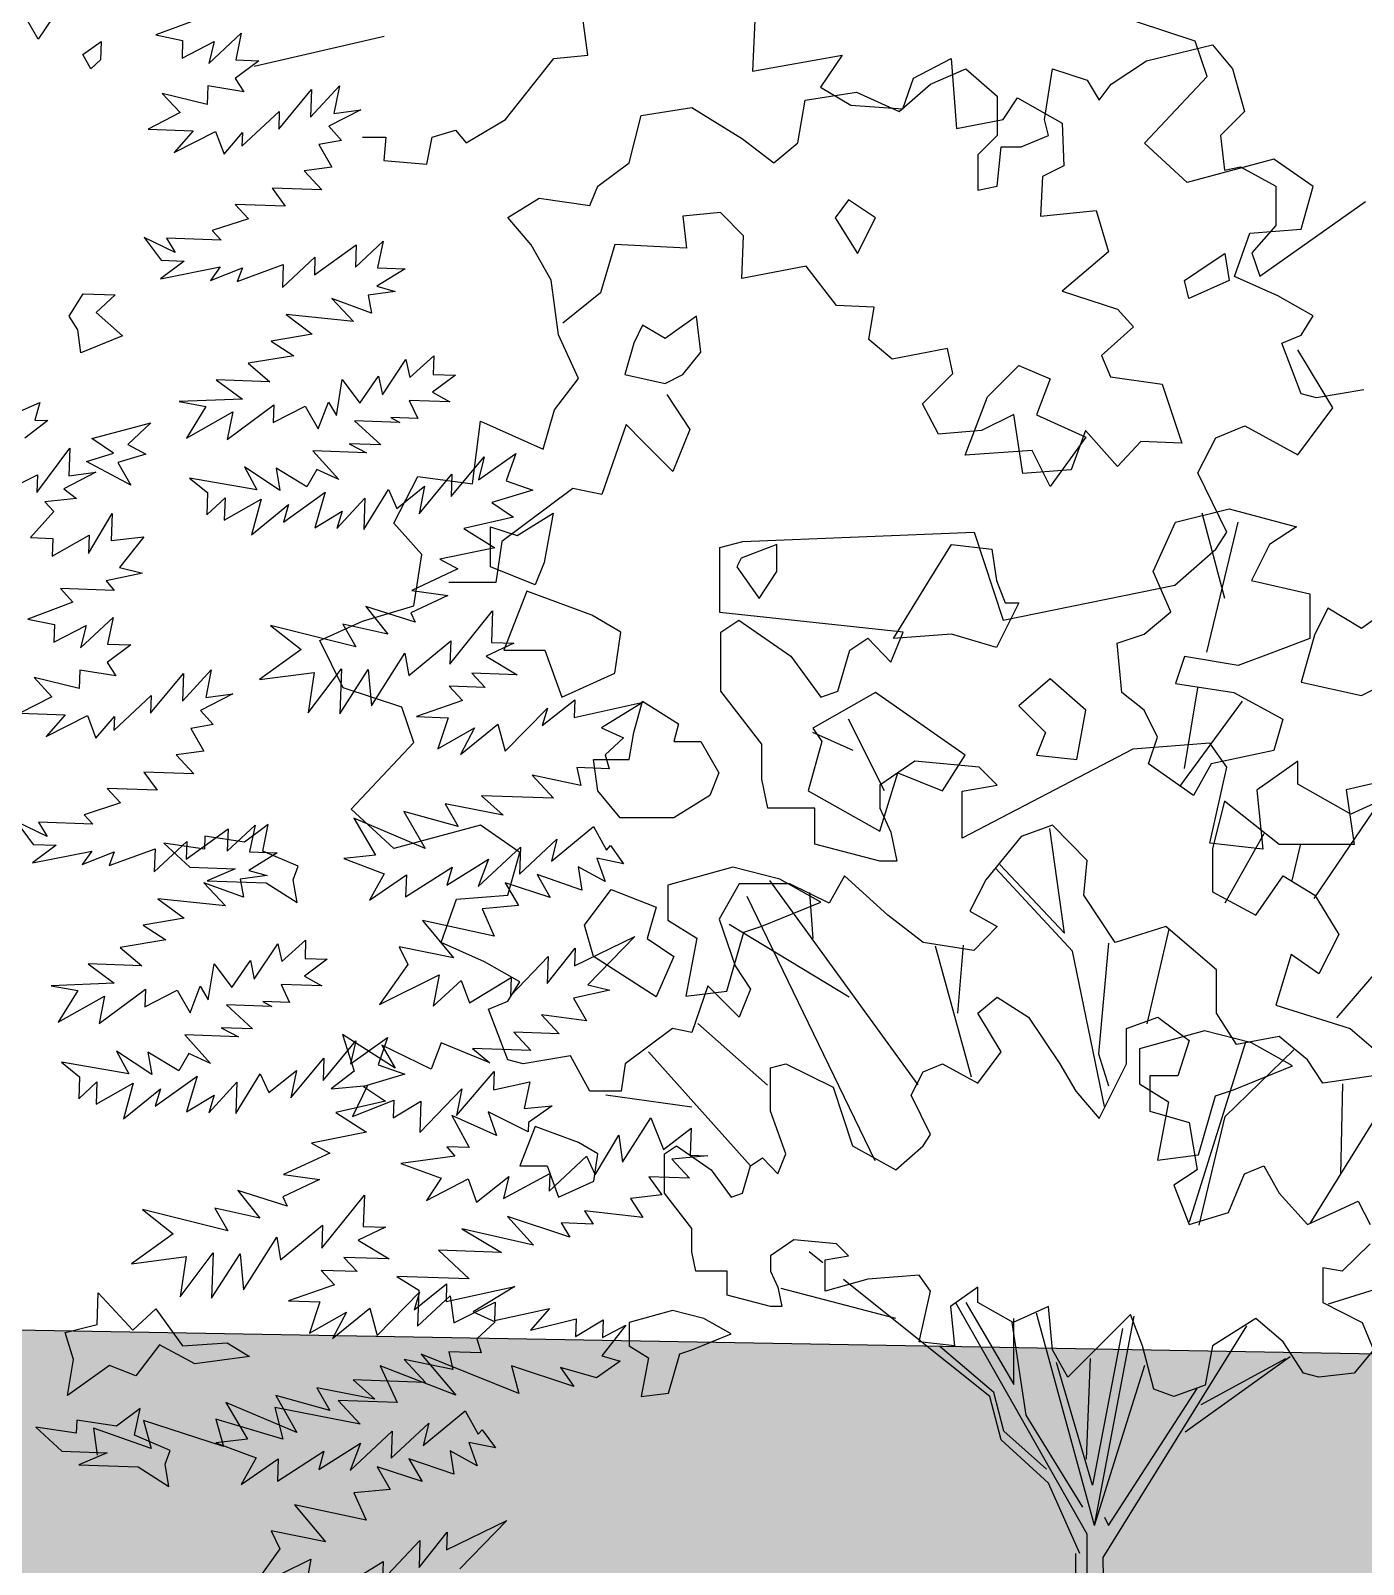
# Model space of a CAD drawing. Header units: inches. Extents: x 11.9 to 85.3, y 21.1 to 37.4.
# Drawn here: x 26.1639 to 26.5165, y 22.2421 to 22.6481 of the extents above; entities that cross this region are included whole.
import ezdxf

# ---------------------------------------------------------------- set-up
doc = ezdxf.new("R2010")
doc.units = ezdxf.units.IN
doc.header["$MEASUREMENT"] = 0
doc.layers.add('CAY', color=94, linetype='Continuous')
doc.layers.add('CAY-3', color=61, linetype='Continuous')

# ---------------------------------------------------------------- blocks, each defined once
blk = doc.blocks.new('A$C76451831')
at = {"layer": 'CAY'}
for p, q in [((1732.84, 1302.79), (1656.18, 1285.1)), ((2228.34, 971.46), (2215.14, 1021.63)), ((2217.78, 939.77), (2236.26, 1016.34)), ((2204.59, 871.13), (2212.5, 918.65)), ((2201.95, 860.56), (2238.9, 910.73)), ((2027.76, 857.92), (2006.64, 900.17)), ((2009.28, 881.69), (1985.53, 892.25)), ((2280.97, 794.46), (2332.46, 870.35)), ((5506.33, 848.45), (5479.7, 838.5)), ((2133.95, 774.01), (2125.31, 835.75)), ((2228.57, 791.89), (2251.65, 832.78)), ((5479.7, 838.5), (5495.44, 835.23)), ((5495.44, 835.23), (5495.08, 824.82)), ((5495.08, 824.82), (5514, 834.58)), ((5510.83, 821.55), (5530.03, 839.46)), ((5514, 834.58), (5510.83, 821.55)), ((5530.03, 839.46), (5526.76, 823.71)), ((2268.04, 805.06), (2272.95, 825.91)), ((5540.34, 823.24), (5526.38, 812.84)), ((5526.76, 823.71), (5540.34, 823.24)), ((2095.82, 814.51), (2133.95, 774.01)), ((2047.68, 684.5), (1960.21, 805.07)), ((2138.67, 763.39), (2093.47, 812.15)), ((5510.37, 808.42), (5509.99, 797.55)), ((5531.55, 804.96), (5510.37, 808.42)), ((5526.38, 812.84), (5531.55, 804.96)), ((5552.08, 782.93), (5571.47, 806.28)), ((5570.9, 789.98), (5587.86, 808.43)), ((5571.47, 806.28), (5570.9, 789.98)), ((5587.86, 808.43), (5584.57, 792.23)), ((1985.76, 770.86), (1983.84, 797.94)), ((5509.99, 797.55), (5483.48, 803.92)), ((5483.48, 803.92), (5493.96, 792.67)), ((2022.33, 639.81), (1946.85, 795.64)), ((2294.33, 724.07), (2354.87, 794.46)), ((5493.96, 792.67), (5475.04, 782.9)), ((5530.42, 772.81), (5552.44, 793.35)), ((5552.44, 793.35), (5552.08, 782.93)), ((5600.51, 794.39), (5581.59, 784.62)), ((5584.57, 792.23), (5600.51, 794.39)), ((2006.99, 736.26), (1936.23, 779.12)), ((5475.04, 782.9), (5501.74, 781.97)), ((5501.74, 781.97), (5490.42, 769.22)), ((5490.42, 769.22), (5514.87, 781.51)), ((5514.87, 781.51), (5519.84, 768.19)), ((5519.84, 768.19), (5530.71, 780.96)), ((5530.71, 780.96), (5530.42, 772.81)), ((5581.59, 784.62), (5589, 776.2)), ((2182.7, 720.53), (2195.67, 776.37)), ((5589, 776.2), (5575.78, 773.95)), ((5575.78, 773.95), (5583.47, 760.53)), ((2079.11, 689.01), (2057.88, 766.34)), ((2071.06, 726.82), (2074.45, 766.86)), ((2157.54, 671.77), (2138.67, 763.39)), ((2159.9, 768.11), (2154, 702.83)), ((2278.74, 602.87), (2379.63, 765.75)), ((5583.47, 760.53), (5567.08, 758.38)), ((5567.08, 758.38), (5577.56, 747.14)), ((5577.56, 747.14), (5548.14, 748.16)), ((5548.14, 748.16), (5555.93, 737.47)), ((5526.51, 738.49), (5534.37, 730.06)), ((5555.93, 737.47), (5526.51, 738.49)), ((5534.37, 730.06), (5512.83, 723.1)), ((1958.78, 684.36), (1917.81, 720.82)), ((5472.81, 719.06), (5482.76, 705.57)), ((5491.08, 710.26), (5472.81, 719.06)), ((5518.07, 717.48), (5485.93, 718.6)), ((5485.93, 718.6), (5491.08, 710.26)), ((5512.83, 723.1), (5518.07, 717.48)), ((5573.09, 696.97), (5597.73, 714.7)), ((5597.27, 701.57), (5613.66, 716.86)), ((5597.73, 714.7), (5597.27, 701.57)), ((5613.66, 716.86), (5610.39, 701.11)), ((2207.63, 603.7), (2240.87, 709.91)), ((5482.76, 705.57), (5496.34, 705.09)), ((5554.25, 689.47), (5573.45, 707.39)), ((5573.45, 707.39), (5573.09, 696.97)), ((1948.81, 636.77), (1888.67, 704.01)), ((2154, 702.83), (2159.9, 683.96)), ((2228.69, 665.87), (2269.17, 705.19)), ((5496.34, 705.09), (5482.38, 694.7)), ((5482.38, 694.7), (5517.52, 701.63)), ((5517.52, 701.63), (5511.8, 693.67)), ((5511.8, 693.67), (5530.64, 701.17)), ((5527.64, 693.12), (5554.72, 703.05)), ((5530.64, 701.17), (5527.64, 693.12)), ((5554.72, 703.05), (5554.25, 689.47)), ((5626.69, 700.54), (5610.01, 690.24)), ((5610.39, 701.11), (5626.69, 700.54)), ((5610.01, 690.24), (5620.78, 687.15)), ((1914.22, 671.37), (1863.51, 678.45)), ((2296.69, 631.65), (2297.87, 685.14)), ((5606.74, 674.49), (5583.48, 683.01)), ((5583.48, 683.01), (5596.14, 669.42)), ((5620.78, 687.15), (5604.85, 684.98)), ((5604.85, 684.98), (5606.74, 674.49)), ((5596.14, 669.42), (5556.41, 673.53)), ((5556.41, 673.53), (5571.87, 662.11)), ((2213.36, 601.77), (2228.69, 665.87)), ((5571.87, 662.11), (5547.71, 657.97)), ((5547.71, 657.97), (5561, 649.34)), ((5561, 649.34), (5534.11, 644.84)), ((5534.11, 644.84), (5546.87, 633.97)), ((5613.22, 626.21), (5627.08, 647.03)), ((5627.08, 647.03), (5629.44, 636.52)), ((5629.44, 636.52), (5643.47, 649.18)), ((5643.47, 649.18), (5643.09, 638.31)), ((5515.19, 635.07), (5530.65, 623.65)), ((5546.87, 633.97), (5515.19, 635.07)), ((5586.05, 614.01), (5589.51, 635.2)), ((5589.51, 635.2), (5599.9, 621.24)), ((5599.9, 621.24), (5610.88, 637.17)), ((5610.88, 637.17), (5613.22, 626.21)), ((5656.22, 637.86), (5642.73, 627.9)), ((5643.09, 638.31), (5656.22, 637.86)), ((5642.73, 627.9), (5652.95, 622.1)), ((5530.65, 623.65), (5493.44, 622.23)), ((5493.44, 622.23), (5509.21, 619.42)), ((5509.21, 619.42), (5497.68, 600.78)), ((5497.68, 600.78), (5524.95, 616.15)), ((5521.67, 599.94), (5549.11, 620.29)), ((5524.95, 616.15), (5521.67, 599.94)), ((5549.11, 620.29), (5548.75, 609.88)), ((5548.75, 609.88), (5567.67, 619.64)), ((5567.67, 619.64), (5575.36, 606.23)), ((5575.36, 606.23), (5581.34, 621.88)), ((5581.34, 621.88), (5586.05, 614.01)), ((5628.96, 622.94), (5634.03, 612.34)), ((5652.95, 622.1), (5628.96, 622.94)), ((5596.82, 610.92), (5612.19, 596.78)), ((5623.52, 609.98), (5596.82, 610.92)), ((5618.19, 612.89), (5623.52, 609.98)), ((5634.03, 612.34), (5618.19, 612.89)), ((5612.19, 596.78), (5593.63, 597.43)), ((5593.63, 597.43), (5603.87, 592.08)), ((5603.87, 592.08), (5572.18, 593.19)), ((5572.18, 593.19), (5587.46, 576.34)), ((5653.72, 566.32), (5673.11, 589.67)), ((5669.92, 576.18), (5691.77, 591.73)), ((5673.11, 589.67), (5669.92, 576.18)), ((5691.77, 591.73), (5686.22, 575.61)), ((1991.49, 579.54), (1983.4, 586.04)), ((5552.79, 569.84), (5531.98, 583.71)), ((5531.98, 583.71), (5539.21, 570.31)), ((5568.73, 572), (5550.53, 583.07)), ((5550.53, 583.07), (5552.79, 569.84)), ((5574.52, 582.23), (5568.73, 572)), ((5587.46, 576.34), (5574.52, 582.23)), ((5634.78, 556.1), (5654.18, 579.45)), ((5654.18, 579.45), (5653.72, 566.32)), ((5499.57, 577.14), (5510.15, 568.61)), ((5539.21, 570.31), (5499.57, 577.14)), ((5602.29, 546.81), (5616.7, 570.33)), ((5616.7, 570.33), (5621.75, 559.27)), ((5621.75, 559.27), (5638.07, 572.3)), ((5638.07, 572.3), (5634.78, 556.1)), ((5701.88, 570.07), (5677.61, 562.76)), ((5686.22, 575.61), (5701.88, 570.07)), ((2034.5, 546.71), (1966.89, 564.41)), ((2041.19, 539.64), (2003.71, 569.74)), ((2289.61, 555.37), (2334.43, 569.52)), ((5510.15, 568.61), (5509.69, 555.48)), ((5509.69, 555.48), (5520.47, 565.53)), ((5520.47, 565.53), (5520.01, 552.4)), ((5520.01, 552.4), (5541.74, 564.79)), ((5541.74, 564.79), (5536.02, 543.68)), ((5536.02, 543.68), (5557.94, 561.5)), ((5554.86, 551.18), (5579.49, 568.91)), ((5557.94, 561.5), (5554.86, 551.18)), ((5579.49, 568.91), (5573.32, 547.82)), ((5586.44, 547.36), (5602.93, 565.37)), ((5602.93, 565.37), (5602.29, 546.81)), ((5677.61, 562.76), (5690.45, 554.15)), ((2147.32, 419.7), (2069.92, 556.01)), ((2075.78, 556.15), (2104.08, 507.78)), ((5573.32, 547.82), (5589.52, 557.68)), ((5589.52, 557.68), (5586.44, 547.36)), ((5690.45, 554.15), (5661.22, 547.47)), ((2102.9, 544.36), (2111.16, 489.69)), ((2104.08, 507.78), (2104.08, 546.71)), ((2151.64, 424.81), (2117.3, 549.89)), ((2151.64, 424.81), (2174.99, 548.11)), ((5661.22, 547.47), (5679.4, 535.95)), ((2089.93, 500.71), (2041.19, 539.64)), ((2168.15, 540.82), (2150.46, 448.4)), ((2156.75, 405.93), (2241.29, 542.41)), ((5679.4, 535.95), (5646.99, 529.38)), ((5683.65, 539.8), (5680.11, 515.62)), ((2092.29, 503.06), (2060.45, 530.2)), ((5646.99, 529.38), (5657.66, 523.56)), ((2150.46, 448.4), (2129.24, 520.76)), ((2146.93, 463.74), (2149.28, 523.12)), ((2151.64, 424.81), (2181.18, 519.19)), ((2205.1, 479.86), (2266.82, 524.3)), ((2214.54, 495.99), (2264.46, 523.12)), ((5657.66, 523.56), (5630.49, 510.91)), ((5680.11, 515.62), (5652.4, 515.62)), ((5651.68, 507.91), (5630.03, 497.78)), ((5630.49, 510.91), (5651.68, 507.91)), ((2096.61, 475.14), (2089.93, 500.71)), ((2098.18, 480.26), (2092.29, 503.06)), ((2159.9, 424.81), (2212.18, 505.42)), ((5632.55, 492.25), (5603.42, 501.43)), ((5603.42, 501.43), (5616.44, 485.11)), ((5630.03, 497.78), (5632.55, 492.25)), ((5652.99, 467.51), (5678.1, 498.82)), ((5678.1, 498.82), (5677.45, 480.26)), ((2111.16, 489.69), (2144.57, 435.43)), ((5597.6, 477.61), (5547.29, 490.25)), ((5547.29, 490.25), (5565.37, 476.01)), ((5589.92, 491.02), (5597.6, 477.61)), ((5616.44, 485.11), (5589.92, 491.02)), ((2123.34, 457.84), (2098.18, 480.26)), ((5628.73, 460.65), (5653.46, 481.1)), ((5653.46, 481.1), (5652.99, 467.51)), ((5690.58, 479.8), (5674.45, 472.2)), ((5677.45, 480.26), (5690.58, 479.8)), ((2124.52, 449.58), (2096.61, 475.14)), ((5565.37, 476.01), (5540.74, 458.29)), ((5606.81, 442.83), (5626.47, 473.88)), ((5626.47, 473.88), (5628.73, 460.65)), ((5674.45, 472.2), (5692.64, 461.14)), ((5540.74, 458.29), (5573.06, 462.6)), ((5569.51, 438.7), (5589, 464.76)), ((5573.06, 462.6), (5569.51, 438.7)), ((5589, 464.76), (5588.07, 438.05)), ((5588.07, 438.05), (5604.84, 464.21)), ((5604.84, 464.21), (5606.81, 442.83)), ((5665.94, 462.08), (5673.8, 453.64)), ((5692.64, 461.14), (5665.94, 462.08)), ((5652.53, 454.38), (5660.39, 445.95)), ((5673.8, 453.64), (5652.53, 454.38)), ((2142.99, 408.29), (2124.52, 449.58)), ((5660.39, 445.95), (5633.33, 436.47)), ((5707.46, 431.16), (5726.57, 446.36)), ((5726.57, 446.36), (5726.2, 435.94)), ((5726.2, 435.94), (5766.85, 444.95)), ((5766.85, 444.95), (5742.31, 429.94)), ((5633.33, 436.47), (5651.88, 435.82)), ((5651.88, 435.82), (5645.8, 417.45)), ((5685.63, 416.05), (5710.54, 441.48)), ((5710.54, 441.48), (5707.46, 431.16)), ((2157.54, 429.53), (2159.9, 424.81)), ((5645.8, 417.45), (5667.53, 429.83)), ((5659.29, 414.25), (5681.21, 432.08)), ((5667.53, 429.83), (5659.29, 414.25)), ((5681.21, 432.08), (5685.63, 416.05)), ((5742.31, 429.94), (5755.24, 424.05)), ((2147.32, 135.38), (2147.32, 419.7)), ((5755.24, 424.05), (5744.47, 414)), ((2138.28, 140.1), (2140.64, 408.29)), ((5744.47, 414), (5746.9, 405.75)), ((2161.47, 135.38), (2156.75, 405.93)), ((5701.45, 401.9), (5714.12, 388.31)), ((5730.24, 395.91), (5701.45, 401.9)), ((5746.9, 405.75), (5727.89, 406.42)), ((5727.89, 406.42), (5730.24, 395.91)), ((5714.12, 388.31), (5671.57, 389.8)), ((5671.57, 389.8), (5684.32, 378.47)), ((5625.93, 380.51), (5638.32, 358.77)), ((5657.8, 371.69), (5625.93, 380.51)), ((5650.11, 385.11), (5657.8, 371.69)), ((5684.32, 378.47), (5650.11, 385.11)), ((5596.34, 376.56), (5609.18, 354.8)), ((5638.32, 358.77), (5596.34, 376.56)), ((5712.82, 351.18), (5737.55, 371.63)), ((5737.55, 371.63), (5745.22, 357.76)), ((5693.98, 343.68), (5715.99, 364.22)), ((5715.99, 364.22), (5712.82, 351.18)), ((5609.18, 354.8), (5590.52, 352.74)), ((5590.52, 352.74), (5614.23, 343.75)), ((5669.71, 336.37), (5694.53, 359.53)), ((5694.53, 359.53), (5693.98, 343.68)), ((5755.36, 349.7), (5739.62, 352.97)), ((5739.62, 352.97), (5744.58, 339.2)), ((5745.22, 357.76), (5747.58, 360.4)), ((5747.58, 360.4), (5755.36, 349.7)), ((5614.23, 343.75), (5605.53, 328.18)), ((5626.89, 330.16), (5654.25, 347.79)), ((5651.15, 337.02), (5675.71, 352.48)), ((5654.25, 347.79), (5651.15, 337.02)), ((5675.71, 352.48), (5669.71, 336.37)), ((5744.58, 339.2), (5728.57, 347.91)), ((5728.57, 347.91), (5730.81, 334.24)), ((5605.53, 328.18), (5627.35, 343.29)), ((5627.35, 343.29), (5626.89, 330.16)), ((5712.08, 329.9), (5685.64, 338.53)), ((5685.64, 338.53), (5693.33, 325.12)), ((5730.81, 334.24), (5704.39, 343.32)), ((5704.39, 343.32), (5712.08, 329.9)), ((5693.33, 325.12), (5671.96, 323.14)), ((5671.96, 323.14), (5679.1, 307.03)), ((5636.83, 316.21), (5655.1, 294.27)), ((5679.1, 307.03), (5636.83, 316.21)), ((5623.15, 300.82), (5628.22, 290.22)), ((5655.1, 294.27), (5623.15, 300.82)), ((5710.31, 279.19), (5726.89, 299.92)), ((5726.53, 289.51), (5762.02, 306.85)), ((5726.89, 299.92), (5726.53, 289.51)), ((5762.02, 306.85), (5734.29, 278.35)), ((5628.22, 290.22), (5611.54, 266.77)), ((5688.75, 271.78), (5710.86, 295.04)), ((5710.86, 295.04), (5710.31, 279.19)), ((5611.54, 266.77), (5646.58, 284.14)), ((5646.58, 284.14), (5643.22, 265.67)), ((5643.22, 265.67), (5659.62, 280.96)), ((5659.62, 280.96), (5664.59, 267.64)), ((5664.59, 267.64), (5689.13, 282.65)), ((5689.13, 282.65), (5688.75, 271.78)), ((5747.32, 275.18), (5725.86, 270.49)), ((5734.29, 278.35), (5747.32, 275.18)), ((5725.86, 270.49), (5733.55, 257.07)), ((5733.55, 257.07), (5706.94, 260.72)), ((5706.94, 260.72), (5717.43, 249.48)), ((5620.65, 229.28), (5589.62, 248.95)), ((5589.62, 248.95), (5596.57, 227.4)), ((5647.91, 244.2), (5641.92, 228.54)), ((5676.5, 232.32), (5647.91, 244.2)), ((5717.43, 249.48), (5690.72, 250.41)), ((5690.72, 250.41), (5700.77, 239.63)), ((5641.92, 228.54), (5612.96, 242.7)), ((5612.96, 242.7), (5620.65, 229.28)), ((5700.77, 239.63), (5666.37, 240.83)), ((5666.37, 240.83), (5676.5, 232.32)), ((5596.57, 227.4), (5583.06, 216.99)), ((5656.83, 201.27), (5679.04, 227.24)), ((5679.04, 227.24), (5678.66, 216.38)), ((5583.06, 216.99), (5604.43, 218.97)), ((5604.43, 218.97), (5595.64, 200.69)), ((5678.66, 216.38), (5700.12, 221.07)), ((5700.12, 221.07), (5696.85, 205.31)), ((5595.64, 200.69), (5619.99, 210.27)), ((5619.99, 210.27), (5619.62, 199.85)), ((5619.62, 199.85), (5635.83, 209.71)), ((5635.18, 191.15), (5660.1, 217.02)), ((5635.83, 209.71), (5635.18, 191.15)), ((5660.1, 217.02), (5656.83, 201.27)), ((5654.12, 201.37), (5664.33, 182.42)), ((5680.44, 189.57), (5654.12, 201.37)), ((5699.09, 191.64), (5675.48, 203.34)), ((5675.48, 203.34), (5680.44, 189.57)), ((5696.85, 205.31), (5713.22, 207.01)), ((5713.22, 207.01), (5699.28, 197.07)), ((5754.66, 173.83), (5771.43, 199.99)), ((5771.43, 199.99), (5778.93, 181.14)), ((5699.28, 197.07), (5699.09, 191.64)), ((5778.93, 181.14), (5795.23, 193.72)), ((5795.23, 193.72), (5794.68, 177.87)), ((5651.21, 182.88), (5655.99, 177.27)), ((5664.33, 182.42), (5651.21, 182.88)), ((5738.54, 166.23), (5752.5, 189.77)), ((5752.5, 189.77), (5754.66, 173.83)), ((5655.99, 177.27), (5624.12, 172.95)), ((5624.12, 172.95), (5647.84, 164.41)), ((5711.47, 156.75), (5733.48, 177.29)), ((5733.48, 177.29), (5738.54, 166.23)), ((5805.09, 177.51), (5783.72, 175.53)), ((5783.72, 175.53), (5794.2, 164.29)), ((5794.68, 177.87), (5805.09, 177.51)), ((5647.84, 164.41), (5639.22, 151.11)), ((5639.22, 151.11), (5663.68, 163.86)), ((5663.68, 163.86), (5668.64, 150.09)), ((5668.64, 150.09), (5687.75, 165.29)), ((5684.58, 152.25), (5711.83, 167.16)), ((5687.75, 165.29), (5684.58, 152.25)), ((5711.83, 167.16), (5711.47, 156.75)), ((5794.2, 164.29), (5770.22, 165.13)), ((5770.22, 165.13), (5778, 154.43)), ((5778, 154.43), (5759.35, 152.36)), ((5766.66, 141.22), (5732.36, 145.14)), ((5732.36, 145.14), (5737.52, 137.25)), ((5759.35, 152.36), (5766.66, 141.22)), ((5723.66, 129.58), (5686.93, 141.74)), ((5686.93, 141.74), (5702.2, 124.89)), ((5737.52, 137.25), (5718.51, 137.92)), ((5718.51, 137.92), (5723.66, 129.58)), ((5702.2, 124.89), (5659.94, 134.52)), ((5659.94, 134.52), (5683.47, 120.56)), ((5646.36, 121.85), (5664.34, 104.9)), ((5683.47, 120.56), (5646.36, 121.85)), ((5621.8, 106.39), (5634.65, 98.23)), ((5664.34, 104.9), (5621.8, 106.39)), ((5634.65, 98.23), (5633.91, 76.95)), ((5633.91, 76.95), (5653.12, 94.87)), ((5653.12, 94.87), (5655.28, 78.93)), ((5655.28, 78.93), (5679.72, 91.22)), ((5679.72, 91.22), (5679.35, 80.35)), ((5679.35, 80.35), (5711.76, 87.38)), ((5711.76, 87.38), (5700.44, 74.63)), ((5700.44, 74.63), (5727.42, 81.39)), ((5727.42, 81.39), (5727.05, 70.98)), ((5727.05, 70.98), (5743.26, 80.84)), ((5756.74, 77.65), (5742.51, 59.56)), ((5743.26, 80.84), (5742.89, 70.43)), ((5742.89, 70.43), (5756.74, 77.65)), ((5693.7, 37.24), (5636.06, 60.56)), ((5636.06, 60.56), (5656.51, 36.27)), ((5753.28, 56.46), (5739.34, 46.52)), ((5742.51, 59.56), (5753.28, 56.46)), ((5656.51, 36.27), (5611.8, 53.7)), ((5611.8, 53.7), (5621.92, 32.04)), ((5726.02, 41.55), (5689.29, 53.71)), ((5689.29, 53.71), (5693.7, 37.24)), ((5739.34, 46.52), (5718.26, 52.7)), ((5718.26, 52.7), (5726.02, 41.55)), ((5600.17, 19.2), (5549.77, 29.12)), ((5549.77, 29.12), (5554.55, 10.36)), ((5621.92, 32.04), (5587.07, 33.25)), ((5587.07, 33.25), (5600.17, 19.2)), ((5472.46, 21.39), (5476.87, 4.92)), ((5519.51, 6.15), (5472.46, 21.39)), ((5515.09, 22.17), (5519.51, 6.15)), ((5554.55, 10.36), (5515.09, 22.17)), ((5476.87, 4.92), (5442.85, 16.98)), ((5442.85, 16.98), (5445.02, 1.04))]:
    blk.add_line(p, q, dxfattribs=at)
for points in [[(2350.93, 870.35), (2299.83, 858.56), (2304.55, 826.31), (2260.53, 826.31), (2228.29, 851.87), (2221.22, 823.95), (2221.22, 798.39), (2246.77, 784.63), (2262.88, 807.83), (2281.36, 796.42), (2295.51, 773.22), (2283.72, 750.02), (2267.6, 761.42), (2258.56, 731.54), (2302.19, 717.77), (2315.95, 705.98)], [(2315.95, 689.85), (2286.08, 685.53), (2277.04, 699.29), (2260.53, 713.06), (2235.37, 708.34), (2223.58, 726.82), (2223.58, 752.38), (2193.7, 777.94), (2163.83, 768.5), (2145.35, 796.42), (2147.32, 816.87), (2126.88, 837.71), (2108.4, 831.03), (2087.57, 805.47), (2078.14, 786.99), (2094.25, 777.94), (2080.49, 763.78), (2050.62, 768.5), (2029.79, 784.63), (2004.24, 807.83), (1995.2, 791.7), (1972, 803.11), (1942.13, 803.11), (1930.34, 782.27), (1939.77, 754.74), (1948.81, 740.98), (1942.13, 724.46), (1930.34, 736.26), (1923.73, 742.87), (1914.22, 715.42), (1902.82, 717.77), (1874.91, 696.93), (1872.55, 680.81), (1854.08, 680.81), (1842.68, 701.65), (1814.77, 696.93), (1805.73, 699.29), (1794.33, 729.18), (1805.73, 733.9), (1812.81, 745.3), (1791.97, 757.1), (1766.42, 768.5), (1775.46, 794.06), (1805.73, 796.42), (1812.81, 821.59), (1789.61, 837.71), (1738.51, 823.95), (1713.36, 847.15), (1750.31, 886.48), (1743.23, 907.32), (1708.64, 918.72), (1694.88, 946.64), (1720.04, 958.05), (1750.31, 967.09), (1755.02, 997.37), (1738.51, 1015.85), (1752.67, 1043.38), (1784.9, 1039.05), (1789.61, 1076.02), (1826.56, 1059.5), (1833.25, 1082.7), (1847.4, 1101.19), (1835.61, 1126.75), (1831.28, 1158.99), (1819.49, 1179.83), (1805.73, 1195.96), (1824.21, 1207.36), (1854.08, 1203.04), (1858.8, 1214.44), (1877.27, 1228.2), (1884.35, 1256.12), (1914.22, 1260.84), (1944.1, 1242.36), (1962.57, 1228.2), (1976.72, 1240), (1981.05, 1265.17), (2011.31, 1269.89), (2036.47, 1258.48), (2054.94, 1274.61), (2075.78, 1283.65), (2094.25, 1267.53), (2094.25, 1244.33), (2082.85, 1232.92), (2082.85, 1212.08), (2094.25, 1214.44), (2096.61, 1237.64), (2108.4, 1237.64), (2124.52, 1244.33), (2122.16, 1253.76), (2126.88, 1283.65), (2147.32, 1276.97), (2154.39, 1265.17), (2161.47, 1274.61), (2182.3, 1288.37), (2221.22, 1297.81), (2233.01, 1283.65), (2240.09, 1258.48), (2225.93, 1244.33), (2228.29, 1223.88), (2237.73, 1225.84), (2258.56, 1214.44), (2258.56, 1191.24), (2244.41, 1175.12), (2249.13, 1161.35), (2311.23, 1205.4)], [(1513.44, 1079.74), (1530, 1086.86), (1526.92, 1076.54), (1534.61, 1076.28), (1521.11, 1065.87)], [(1504.07, 1032.01), (1528.51, 1044.3), (1528.15, 1033.89), (1547.64, 1059.95), (1547.07, 1043.65), (1563, 1045.82), (1544.08, 1036.05), (1551.59, 1030.35), (1532.94, 1028.28), (1538.18, 1022.66), (1524.5, 1007.27), (1537.63, 1006.81), (1537.26, 996.4), (1558.99, 1008.78), (1558.61, 997.92), (1572.58, 1021.46), (1572.02, 1005.61), (1591.13, 1007.66), (1576.9, 989.57), (1590.38, 986.38), (1568.92, 981.69), (1573.71, 976.08), (1542.03, 977.19), (1549.45, 969.22), (1522.82, 959.27), (1538.57, 956), (1538.21, 945.59), (1557.13, 955.36), (1553.95, 942.32), (1573.16, 960.24), (1569.89, 944.48), (1583.47, 944.01), (1569.51, 933.62), (1574.67, 925.73), (1553.49, 929.19), (1553.11, 918.32), (1526.6, 924.69), (1537.08, 913.44), (1518.16, 903.68), (1544.87, 902.74), (1533.55, 889.99), (1557.99, 902.29), (1562.97, 888.96), (1573.83, 901.73), (1573.55, 893.58), (1595.56, 914.12), (1595.2, 903.71), (1614.59, 927.06), (1614.03, 910.76), (1630.98, 929.2), (1627.7, 913), (1643.63, 915.16), (1624.71, 905.4), (1632.12, 896.98), (1618.9, 894.72), (1626.59, 881.3), (1610.2, 879.16), (1620.69, 867.91), (1591.27, 868.94), (1599.05, 858.24), (1569.63, 859.27), (1577.49, 850.83), (1555.95, 843.88), (1561.19, 838.25), (1529.06, 839.38), (1534.21, 831.04), (1515.93, 839.83), (1525.89, 826.34), (1539.46, 825.87), (1525.51, 815.47), (1560.64, 822.41), (1554.93, 814.45), (1573.77, 821.95), (1570.77, 813.89), (1597.85, 823.83), (1597.37, 810.24), (1616.58, 828.16), (1616.22, 817.74), (1640.85, 835.47), (1640.39, 822.34), (1656.79, 837.63), (1653.52, 821.88), (1669.81, 821.31), (1653.14, 811.02), (1663.91, 807.92), (1647.97, 805.76), (1649.87, 795.26), (1626.6, 803.78), (1639.27, 790.19), (1599.54, 794.3), (1615, 782.88), (1590.84, 778.74), (1604.13, 770.11), (1577.24, 765.61), (1590, 754.74), (1558.32, 755.85), (1573.78, 744.43), (1536.57, 743.01), (1552.33, 740.19), (1540.81, 721.55), (1568.08, 736.92), (1564.79, 720.71), (1592.24, 741.06), (1591.88, 730.65), (1610.8, 740.41), (1618.48, 727), (1624.47, 742.66), (1629.18, 734.79), (1632.64, 755.97), (1643.03, 742.01), (1654, 757.94), (1656.34, 746.98), (1670.21, 767.81), (1672.56, 757.3), (1686.6, 769.95), (1686.22, 759.09), (1699.34, 758.63), (1685.85, 748.67), (1696.07, 742.88), (1672.09, 743.71), (1677.15, 733.11), (1661.31, 733.66), (1666.65, 730.76), (1639.95, 731.69), (1655.31, 717.55), (1636.76, 718.2), (1646.99, 712.86), (1615.31, 713.96), (1630.58, 697.11), (1617.65, 703), (1611.85, 692.78), (1593.66, 703.84), (1595.92, 690.61), (1575.1, 704.49), (1582.34, 691.09), (1542.7, 697.91), (1553.28, 689.38), (1552.82, 676.25), (1563.59, 686.3), (1563.13, 673.17), (1584.86, 685.56), (1579.14, 664.45), (1601.06, 682.27), (1597.98, 671.95), (1622.62, 689.68), (1616.44, 668.59), (1632.65, 678.45), (1629.57, 668.13), (1646.06, 686.14), (1645.41, 667.58), (1659.83, 691.1), (1664.88, 680.04), (1681.19, 693.08), (1677.91, 676.87), (1697.3, 700.22), (1696.84, 687.09), (1716.24, 710.44), (1713.05, 696.95), (1734.89, 712.51), (1729.34, 696.38), (1745.01, 690.85), (1720.74, 683.53), (1733.58, 674.93), (1704.34, 668.24), (1722.52, 656.73), (1690.12, 650.15), (1700.79, 644.34), (1673.61, 631.69), (1694.81, 628.68), (1673.15, 618.56), (1675.68, 613.03), (1646.55, 622.2), (1659.57, 605.88), (1633.04, 611.8), (1640.73, 598.38), (1590.42, 611.02), (1608.5, 596.79), (1583.86, 579.06), (1616.19, 583.37), (1612.63, 559.47), (1632.12, 585.53), (1631.19, 558.82), (1647.96, 584.98), (1649.94, 563.61), (1669.6, 594.65), (1671.86, 581.43), (1696.59, 601.87), (1696.11, 588.29), (1721.22, 619.6), (1720.58, 601.03), (1733.7, 600.57), (1717.58, 592.98), (1735.77, 581.92), (1709.07, 582.85), (1716.93, 574.41), (1695.66, 575.16), (1703.52, 566.72), (1676.45, 557.24), (1695.01, 556.59), (1688.93, 538.22), (1710.66, 550.61), (1702.41, 535.03), (1724.33, 552.85), (1728.76, 536.83), (1753.66, 562.25), (1750.58, 551.93), (1769.69, 567.13), (1769.33, 556.72), (1809.97, 565.72), (1785.43, 550.71), (1798.37, 544.82), (1787.59, 534.77), (1790.02, 526.53), (1771.02, 527.19), (1773.37, 516.68), (1744.58, 522.67), (1757.24, 509.09), (1714.7, 510.57), (1727.44, 499.25), (1693.24, 505.88), (1700.92, 492.47), (1669.06, 501.28), (1681.44, 479.55), (1639.47, 497.33), (1652.3, 475.58), (1633.65, 473.51), (1657.35, 464.52), (1648.65, 448.96), (1670.48, 464.06), (1670.02, 450.93), (1697.37, 468.56), (1694.28, 457.79), (1718.83, 473.25), (1712.83, 457.14), (1737.66, 480.3), (1737.1, 464.45), (1759.12, 484.99), (1755.95, 471.96), (1780.68, 492.4), (1788.35, 478.53), (1790.71, 481.17), (1798.49, 470.47), (1782.74, 473.74), (1787.7, 459.97), (1771.69, 468.69), (1773.93, 455.01), (1747.51, 464.09), (1755.2, 450.68), (1728.77, 459.31), (1736.46, 445.89), (1715.09, 443.92), (1722.23, 427.8), (1679.95, 436.98), (1698.22, 415.04), (1666.28, 421.59), (1671.34, 410.99), (1654.66, 387.55), (1689.71, 404.91), (1686.35, 386.44)], [(1707.71, 388.41), (1732.25, 403.42), (1731.87, 392.56), (1753.98, 415.81), (1753.43, 399.96), (1770.02, 420.69), (1769.65, 410.28), (1805.15, 427.63), (1777.42, 399.13)], [(5441.39, 818.53), (5436.7, 826.86), (5447.39, 834.64), (5447.01, 823.78), (5441.39, 818.53)], [(2313.98, 590.76), (2297.48, 574.63), (2286.08, 576.6), (2286.08, 556.15), (2309.27, 544.36), (2315.95, 528.23), (2304.55, 514.47), (2283.72, 512.11), (2274.68, 514.47), (2262.88, 532.95), (2246.77, 546.71), (2221.22, 530.59), (2216.89, 507.39), (2198.42, 500.71), (2186.63, 505.03), (2179.94, 530.59), (2172.87, 549.07), (2156.75, 532.95), (2135.92, 512.11), (2126.88, 528.23), (2124.52, 553.79), (2103.69, 544.36), (2082.85, 556.15), (2082.85, 565.2), (2066.74, 553.79), (2069.1, 530.59), (2048.26, 532.95), (2054.94, 562.84), (2048.26, 572.28), (2017.99, 569.92), (1992.84, 562.84), (1992.84, 581.32), (2006.6, 583.68), (1999.52, 590.76), (1974.36, 593.12), (1960.61, 583.68), (1960.61, 574.63), (1964.93, 565.2), (1967.29, 553.79), (1960.61, 553.79), (1935.05, 560.48), (1935.05, 574.63), (1916.58, 574.63), (1914.22, 586.04), (1914.22, 599.8), (1898.11, 620.64), (1898.11, 643.85), (1905.18, 648.56), (1925.62, 634.41), (1937.41, 618.28), (1944.1, 620.64), (1948.81, 636.77), (1955.89, 641.49), (1964.93, 632.05), (1969.65, 643.85), (1960.61, 669.01), (1960.61, 694.57), (1969.65, 696.93), (1997.55, 683.17), (2008.95, 648.56), (2034.5, 634.41), (2050.62, 648.56), (2054.94, 655.25), (2043.55, 678.45), (2050.62, 692.21), (2062.02, 696.93), (2082.85, 685.53), (2096.61, 704.01), (2082.85, 726.82), (2094.25, 736.26), (2112.73, 724.46), (2131.2, 696.93), (2140.64, 680.81), (2154.39, 664.69), (2170.51, 696.93), (2170.51, 717.77), (2188.99, 724.46), (2207.46, 710.7), (2200.78, 689.85), (2184.27, 689.85), (2184.27, 669.01), (2207.46, 662.33), (2212.18, 634.41), (2198.42, 625.36), (2207.46, 602.16), (2230.65, 609.24), (2240.09, 632.05), (2251.49, 636.77), (2260.53, 620.64), (2277.04, 602.16), (2306.91, 615.93), (2313.98, 602.16)]]:
    blk.add_lwpolyline(points, dxfattribs=at)
for points in [[(2022.48, 1195.89), (2006.64, 1206.45), (1998.72, 1195.89), (2011.92, 1174.77)], [(2220.42, 1169.48), (2228.34, 1174.77), (2230.98, 1158.92), (2207.23, 1148.36), (2204.59, 1158.92)], [(1919.55, 1116.68), (1916.91, 1137.8), (1898.43, 1124.6), (1885.24, 1132.52), (1879.96, 1121.96), (1874.68, 1103.48), (1898.43, 1098.2), (1908.99, 1103.48)], [(2088.46, 1090.27), (2106.93, 1108.76), (2125.41, 1100.84), (2117.49, 1079.71), (2146.52, 1066.51), (2125.41, 1037.47), (2114.85, 1058.59), (2075.26, 1055.95)], [(2209.87, 855.28), (2183.47, 873.77), (2188.75, 889.61), (2180.83, 905.45), (2167.64, 916.01), (2165, 945.06), (2180.83, 950.34), (2196.67, 963.54), (2186.11, 987.3), (2199.31, 1016.34), (2230.98, 1024.27), (2270.57, 1013.7), (2254.73, 1003.14), (2244.18, 982.02), (2278.49, 974.1), (2278.49, 947.7), (2257.37, 939.77), (2236.26, 931.85), (2204.59, 937.13), (2199.31, 921.29), (2233.62, 916.01), (2262.65, 900.17), (2257.37, 881.69), (2220.42, 873.77)], [(1795.5, 989.94), (1795.5, 1013.7), (1811.34, 1008.42), (1832.45, 1021.63), (1827.17, 992.58), (1821.89, 979.38)], [(1943.3, 995.22), (1940.66, 989.94), (1953.86, 971.46), (1964.41, 987.3), (1964.41, 1003.14)], [(2054.15, 982.02), (2067.35, 1003.14), (2091.1, 1000.5), (2093.74, 982.02), (2099.02, 968.82), (2106.93, 968.82), (2093.74, 942.42), (2067.35, 950.34), (2033.04, 947.7)], [(2141.24, 876.41), (2146.52, 905.45), (2125.41, 923.93), (2106.93, 908.09), (2122.77, 892.25), (2117.49, 879.05)], [(2062.07, 857.92), (2075.26, 879.05), (2022.48, 916.01), (1985.53, 894.89), (1990.81, 886.97), (1982.89, 857.92), (2025.12, 834.16), (2035.67, 868.49)], [(1903.71, 886.97), (1919.55, 886.97), (1930.1, 868.49), (1924.83, 855.28), (1903.71, 842.08), (1872.04, 842.08), (1858.84, 857.92), (1856.21, 876.41), (1877.32, 876.41), (1879.96, 892.25), (1885.24, 910.73), (1906.35, 897.53)], [(5402.59, 849.35), (5411.02, 857.22), (5408.57, 865.01), (5413.82, 859.39), (5427.23, 867.08), (5418.88, 848.78), (5410.28, 835.94)], [(1856.21, 760.23), (1850.93, 778.71), (1866.76, 799.84), (1893.15, 789.28), (1887.88, 770.79), (1903.71, 760.23), (1893.15, 736.47)], [(5433.75, 664.66), (5428.59, 672.55), (5436.76, 685.87), (5455.77, 685.2), (5444.52, 674.72), (5459.91, 661.03), (5435.54, 651)], [(5441.93, 600.46), (5476.69, 609.67), (5463.11, 597), (5473.78, 591.19), (5457.3, 586.32), (5464.99, 572.91), (5438.74, 586.97), (5454.77, 591.85)], [(1603.76, 460.95), (1606.76, 469.01), (1585.77, 477.9), (1589.04, 493.65), (1575.08, 483.26), (1551.64, 486.8), (1551.37, 479.1), (1527.48, 482.66), (1542.84, 468.52), (1569.55, 467.59), (1552.99, 460.46), (1587.84, 459.24), (1606.01, 447.73)], [(5560.63, 340.18), (5563.63, 348.23), (5542.64, 357.13), (5545.91, 372.88), (5531.95, 362.49), (5508.51, 366.03), (5508.25, 358.33), (5484.35, 361.88), (5499.72, 347.75), (5526.42, 346.81), (5509.86, 339.69), (5544.71, 338.47), (5562.89, 326.95)], [(5431.12, 57.29), (5426.24, 73.32), (5444.99, 78.11), (5445.64, 96.67), (5466.17, 74.65), (5479.75, 87.32), (5495.3, 65.47), (5521.65, 67.27), (5534.95, 59.1), (5502.63, 54.79), (5481.72, 65.95), (5467.95, 47.84), (5452.3, 53.83), (5427.66, 36.1)]]:
    blk.add_lwpolyline(points, close=True, dxfattribs=at)
at = {"layer": 'CAY-3'}
for p, q in [((6173.4, 618.5), (6152.76, 652.71)), ((5780.93, 626.51), (5794.49, 605.87)), ((6152.76, 590.78), (6173.4, 618.5)), ((5756.87, 608.7), (5742.61, 567.53)), ((5766.78, 598.79), (5756.87, 608.7)), ((6104.41, 600.8), (6121.51, 607.88)), ((6121.51, 607.88), (6152.76, 590.78)), ((5784.47, 581.1), (5766.78, 598.79)), ((5794.49, 605.87), (5784.47, 581.1)), ((6093.8, 580.16), (6104.41, 600.8)), ((6110.9, 545.36), (6093.8, 580.16)), ((5725.51, 571.07), (5683.65, 539.8)), ((5742.61, 567.53), (5725.51, 571.07)), ((5825.74, 539.8), (5961.93, 545.34)), ((5961.93, 545.34), (5979.03, 493.44)), ((6104.41, 535.33), (6110.9, 545.36)), ((5812.18, 536.27), (5825.74, 539.8)), ((5812.18, 497.92), (5812.18, 536.27)), ((6080.24, 514.09), (6104.41, 535.33)), ((5979.03, 493.44), (6080.24, 514.09)), ((5920.07, 486.36), (5812.18, 497.92)), ((5812.76, 486.36), (5823.37, 493.44)), ((5823.37, 493.44), (5854.03, 472.2)), ((5812.76, 451.56), (5812.76, 486.36)), ((5888.82, 475.74), (5899.43, 482.82)), ((5899.43, 482.82), (5912.99, 468.66)), ((5912.99, 468.66), (5920.07, 486.36)), ((5854.03, 472.2), (5871.72, 448.02)), ((5881.74, 451.56), (5888.82, 475.74)), ((5836.93, 420.29), (5812.76, 451.56)), ((5871.72, 448.02), (5881.74, 451.56)), ((5836.93, 399.65), (5836.93, 420.29)), ((6055.48, 417.36), (5954.86, 364.85)), ((6100.88, 420.9), (6055.48, 417.36)), ((6110.9, 406.74), (6100.88, 420.9)), ((5927.14, 410.26), (5906.51, 396.11)), ((5964.88, 406.73), (5927.14, 410.26)), ((6152.76, 410.28), (6128.59, 393.17)), ((6152.76, 396.71), (6152.76, 410.28)), ((5840.47, 382.54), (5836.93, 399.65)), ((5975.49, 396.11), (5964.88, 406.73)), ((6100.88, 361.91), (6110.9, 406.74)), ((5906.51, 396.11), (5906.51, 382.54)), ((5954.86, 392.57), (5975.49, 396.11)), ((5954.86, 364.85), (5954.86, 392.57)), ((6128.59, 393.17), (6132.13, 358.37)), ((6184.01, 379.02), (6152.76, 396.71)), ((6215.26, 393.17), (6184.01, 379.02)), ((5868.18, 382.54), (5840.47, 382.54)), ((5868.18, 361.31), (5868.18, 382.54)), ((5906.51, 382.54), (5912.99, 368.38)), ((5912.99, 368.38), (5916.53, 351.28)), ((6132.13, 358.37), (6100.88, 361.91)), ((5906.51, 351.28), (5868.18, 361.31)), ((5916.53, 351.28), (5906.51, 351.28))]:
    blk.add_line(p, q, dxfattribs=at)
for points in [[(6191.74, 629.19), (6163.83, 624.47), (6154.79, 626.83), (6143.39, 656.72), (6154.79, 661.43), (6161.86, 672.84), (6141.03, 684.64), (6115.48, 696.04), (6124.52, 721.6), (6154.79, 723.96), (6161.86, 749.13), (6138.67, 765.25), (6087.57, 751.49), (6062.41, 774.69), (6099.36, 814.01), (6092.29, 834.85), (6057.7, 846.26)], [(5601.46, 778.11), (5615.17, 778.11), (5614.12, 764.39), (5639.43, 762.29), (5642.59, 778.11), (5656.3, 782.32), (5662.63, 774.94), (5685.84, 788.65), (5714.31, 824.51), (5734.35, 826.62), (5731.19, 849.82)], [(5833.49, 864.59), (5831.38, 817.13), (5884.12, 826.62), (5871.46, 807.64), (5889.39, 797.09), (5919.98, 794.98), (5926.3, 812.91), (5948.45, 824.51), (5951.62, 783.38), (5979.04, 788.65), (5987.48, 801.31), (6013.84, 786.54), (6014.9, 761.23), (6002.24, 754.9), (6001.19, 731.7), (6033.88, 734.86), (6041.27, 710.61), (6013.84, 687.4), (6046.54, 676.86), (6056.03, 666.31), (6037.05, 649.43), (6042.32, 636.78), (6072.91, 632.56), (6084.51, 597.75), (6060.25, 598.81), (6046.54, 584.04), (6027.55, 605.14), (6019.12, 581.93), (5990.64, 579.82), (5985.37, 614.63), (5966.38, 605.14), (5941.07, 603.03), (5931.58, 620.96), (5949.51, 638.89), (5946.34, 653.65), (5913.65, 647.32), (5899.94, 658.93), (5903.1, 677.91), (5880.95, 678.97), (5863.02, 702.17), (5825.05, 694.79), (5826.11, 720.1), (5812.4, 733.81), (5790.25, 731.7), (5792.36, 712.72), (5750.17, 714.82), (5741.73, 686.35), (5719.59, 668.42)]]:
    blk.add_lwpolyline(points, dxfattribs=at)
for points in [[(1847.4, 650.53), (1821.85, 659.97), (1812.81, 636.77), (1828.92, 636.77), (1835.61, 618.28), (1856.44, 627.72), (1858.8, 643.85)], [(1921.3, 546.71), (1902.82, 551.43), (1877.27, 544.36), (1877.27, 530.59), (1888.67, 523.51), (1884.35, 500.71), (1900.46, 502.67), (1907.15, 525.87), (1914.22, 528.23), (1937.41, 537.67)], [(5736.7, 496.38), (5698.37, 510.54), (5684.81, 475.74), (5708.98, 475.74), (5719.01, 448.02), (5750.26, 462.17), (5753.8, 486.36)], [(6222.02, 476.63), (6218.06, 508.31), (6190.35, 488.51), (6170.56, 500.39), (6162.64, 484.55), (6154.72, 456.83), (6190.35, 448.91), (6206.19, 456.83)], [(5847.55, 340.66), (5819.83, 347.74), (5781.51, 337.12), (5781.51, 316.48), (5798.61, 305.86), (5792.12, 271.65), (5816.3, 274.6), (5826.32, 309.4), (5836.93, 312.94), (5871.72, 327.09)], [(6125.51, 244.04), (6097.8, 251.12), (6059.47, 240.5), (6059.47, 219.86), (6076.57, 209.24), (6070.08, 175.03), (6094.26, 177.98), (6104.28, 212.78), (6114.89, 216.32), (6149.68, 230.48)]]:
    blk.add_lwpolyline(points, close=True, dxfattribs=at)

msp = doc.modelspace()

# ---------------------------------------------------------------- hatches: boundary and pattern name
at = {"true_color": 0x000000}
h = msp.add_hatch(color=18, dxfattribs=at)
h.dxf.hatch_style = 1
h.paths.add_polyline_path([(70.51978, 21.54651), (69.24363, 22.3819), (69.24363, 24.06333), (69.11663, 24.06333), (69.11663, 22.25961), (70.25366, 21.51914), (12.49661, 22.54745), (12.49661, 21.9488), (70.51978, 21.1086)])

# ---------------------------------------------------------------- linework, layer by layer
msp.add_lwpolyline([(12.49661, 22.54745), (70.25366, 21.51914), (69.11663, 22.25961), (69.11663, 24.06333), (67.06144, 24.06333), (69.24363, 24.06333), (69.24363, 22.3819), (70.51978, 21.54651), (70.51978, 21.1086), (12.49661, 21.9488)], close=True)

# ---------------------------------------------------------------- block references
at = {"layer": 'CAY', "xscale": 0.0004489089019145984, "yscale": 0.0004489089019145984, "zscale": 0.0004489089019145984}
for p in [(23.73714, 22.27055), (25.47952, 22.06171)]:
    msp.add_blockref('A$C76451831', p, dxfattribs=at)

doc.saveas('drawing.dxf')
